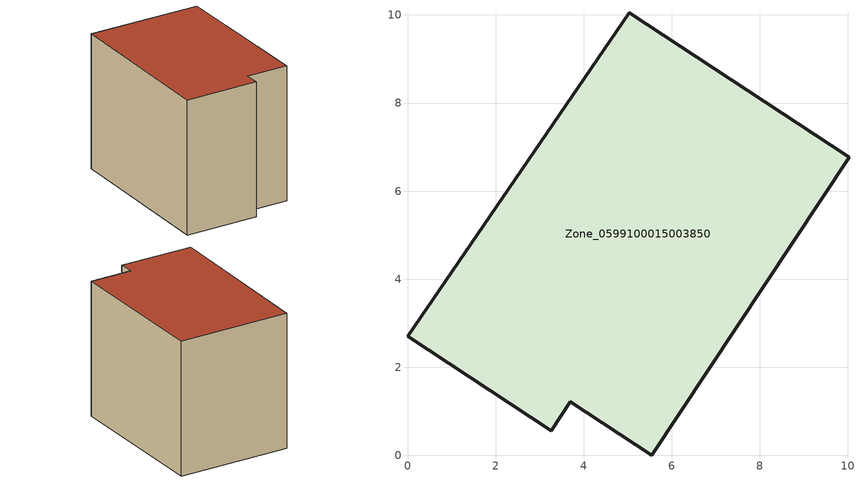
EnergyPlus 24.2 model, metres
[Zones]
Zone_0599100015003850
 floor ground (C_G): 5.03,10.05 10.03,6.77 5.55,0 3.7,1.22 3.27,0.56 0,2.7 z0.83
 wall outside (C_F): 10.03,6.77 5.03,10.05 0,2.7 3.27,0.56 3.7,1.22 5.55,0 10.03,6.77 z0.83:7.96
 roof outside (C_R): 5.03,10.05 0,2.7 3.27,0.56 3.7,1.22 5.55,0 10.03,6.77 z7.96
[BUILDING]
Pand.0599100015003850: North Axis=0; Terrain=City; Loads Convergence Tolerance Value=0.04; Temperature Convergence Tolerance Value=0.4; Solar Distribution=FullExterior; Maximum Number of Warmup Days=25; Minimum Number of Warmup Days=1
[Site:Location]
Rotterdam.The.Hague.AP_ZH_NLD Design_Conditions: Latitude=51.96; Longitude=4.45; Time Zone=1; Elevation=-4.5
[SITE:GROUNDTEMPERATURE:BUILDINGSURFACE]
18, 18, 18, 18, 18, 18, 18, 18, 18, 18, 18, 18
[MATERIAL] Thermal Absorptance=0.9; Solar Absorptance=0.7; Visible Absorptance=0.7
Name | Roughness | Thickness | Conductivity | Density | Specific Heat
G.TI.1965-1974 | MediumSmooth | 0.15 | 0.882353 | 540 | 1210
F.TI.1965-1974 | Rough | 0.3 | 0.697674 | 1920 | 840
R.TI.1965-1974 | MediumRough | 0.2 | 0.232558 | 1500 | 1000
[CONSTRUCTION]
C_G: G.TI.1965-1974
C_F: F.TI.1965-1974
C_R: R.TI.1965-1974
[ZONE]
Zone_0599100015003850: Type=1; Multiplier=1; Ceiling Height=Autocalculate; Volume=Autocalculate; Floor Area=autocalculate; Part of Total Floor Area=Yes
[ZONEINFILTRATION:DESIGNFLOWRATE]
Infil_Zone_0599100015003850: Zone or ZoneList or Space or SpaceList=Zone_0599100015003850; Schedule=AlwaysOn; Design Flow Rate Calculation Method=Flow/Area; Flow Rate per Floor Area=0.003; Constant Term Coefficient=1; Temperature Term Coefficient=0; Velocity Term Coefficient=0; Velocity Squared Term Coefficient=0
[HVACTEMPLATE:ZONE:IDEALLOADSAIRSYSTEM]
Zone_0599100015003850: Maximum Heating Supply Air Temperature=50; Minimum Cooling Supply Air Temperature=13; Maximum Heating Supply Air Humidity Ratio=0.0156; Minimum Cooling Supply Air Humidity Ratio=0.0077; Heating Limit=NoLimit; Cooling Limit=NoLimit; Dehumidification Control Type=ConstantSensibleHeatRatio; Cooling Sensible Heat Ratio=0.7; Dehumidification Setpoint=60; Humidification Control Type=None; Humidification Setpoint=30; Outdoor Air Method=None; Outdoor Air Flow Rate per Person=0.00944; Outdoor Air Flow Rate per Zone Floor Area=0; Outdoor Air Flow Rate per Zone=0; Demand Controlled Ventilation Type=None; Outdoor Air Economizer Type=NoEconomizer; Heat Recovery Type=None; Sensible Heat Recovery Effectiveness=0.7; Latent Heat Recovery Effectiveness=0.65
[ZONECONTROL:THERMOSTAT]
ThermostatControl_Zone_0599100015003850: Zone or ZoneList=Zone_0599100015003850; Control Type Schedule=DualSetpointControlType; Control 1=Thermostat_Zone_0599100015003850; Temperature Difference Between Cutout And Setpoint=0
[THERMOSTATSETPOINT:DUALSETPOINT]
Thermostat_Zone_0599100015003850: Heating Setpoint Temperature Schedule=HeatingSetpoint_Zone_0599100015003850; Cooling Setpoint Temperature Schedule=CoolingSetpoint_Zone_0599100015003850
[SCHEDULE:COMPACT]
HeatingSetpoint_Zone_0599100015003850: Through: 12/31, For: AllDays, Until: 24:00, 21
CoolingSetpoint_Zone_0599100015003850: Through: 12/31, For: AllDays, Until: 24:00, 24
DualSetpointControlType: Through: 12/31, For: AllDays, Until: 24:00, 4
AlwaysOn: Through: 12/31, For: AllDays, Until: 24:00, 1
